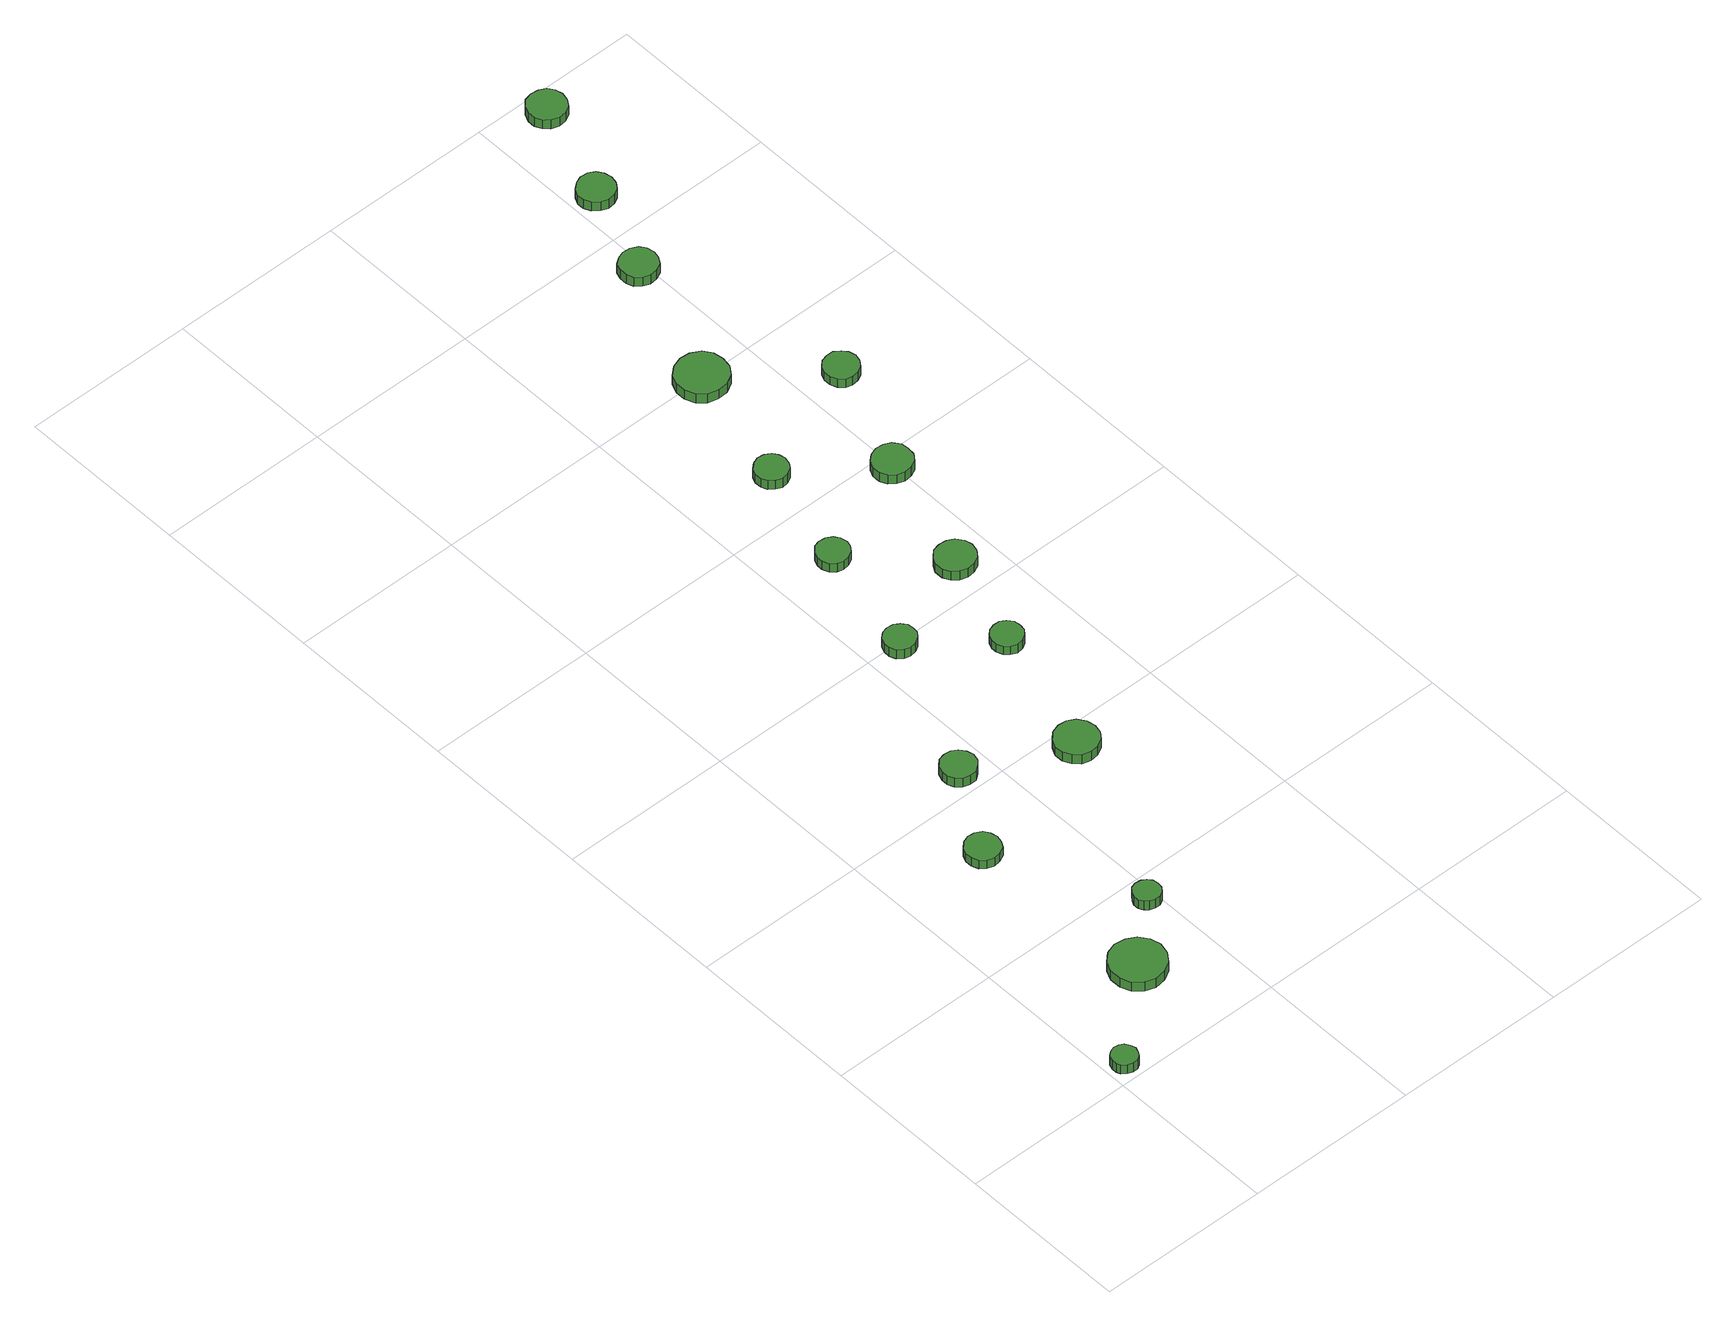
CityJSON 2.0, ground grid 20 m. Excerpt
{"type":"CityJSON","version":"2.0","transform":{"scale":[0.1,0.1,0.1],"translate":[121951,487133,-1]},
"CityObjects":{
"tree1":{"type":"SolitaryVegetationObject","attributes":{"function":"something"},"geometry":[{"type":"MultiSurface","lod":"1","boundaries":[[[0,1,2,3,4,5,6,7,8,9,10,11,12,13,14]],[[15,16,17,18,19,20,21,22,23,24,25,26,27,28,29]],[[0,29,28,1]],[[1,28,27,2]],[[2,27,26,3]],[[3,26,25,4]],[[4,25,24,5]],[[5,24,23,6]],[[6,23,22,7]],[[7,22,21,8]],[[8,21,20,9]],[[9,20,19,10]],[[10,19,18,11]],[[11,18,17,12]],[[12,17,16,13]],[[13,16,15,14]],[[14,15,29,0]]]}]},
"tree2":{"type":"SolitaryVegetationObject","attributes":{"function":"something"},"geometry":[{"type":"MultiSurface","lod":"1","boundaries":[[[30,31,32,33,34,35,36,37,38,39,40,41,42,43,44]],[[45,46,47,48,49,50,51,52,53,54,55,56,57,58,59]],[[30,59,58,31]],[[31,58,57,32]],[[32,57,56,33]],[[33,56,55,34]],[[34,55,54,35]],[[35,54,53,36]],[[36,53,52,37]],[[37,52,51,38]],[[38,51,50,39]],[[39,50,49,40]],[[40,49,48,41]],[[41,48,47,42]],[[42,47,46,43]],[[43,46,45,44]],[[44,45,59,30]]]}]},
"tree3":{"type":"SolitaryVegetationObject","attributes":{"function":"something"},"geometry":[{"type":"MultiSurface","lod":"1","boundaries":[[[60,61,62,63,64,65,66,67,68,69,70,71,72,73,74]],[[75,76,77,78,79,80,81,82,83,84,85,86,87,88,89]],[[60,89,88,61]],[[61,88,87,62]],[[62,87,86,63]],[[63,86,85,64]],[[64,85,84,65]],[[65,84,83,66]],[[66,83,82,67]],[[67,82,81,68]],[[68,81,80,69]],[[69,80,79,70]],[[70,79,78,71]],[[71,78,77,72]],[[72,77,76,73]],[[73,76,75,74]],[[74,75,89,60]]]}]},
"tree4":{"type":"SolitaryVegetationObject","attributes":{"function":"something"},"geometry":[{"type":"MultiSurface","lod":"1","boundaries":[[[90,91,92,93,94,95,96,97,98,99,100,101,102,103,104]],[[105,106,107,108,109,110,111,112,113,114,115,116,117,118,119]],[[90,119,118,91]],[[91,118,117,92]],[[92,117,116,93]],[[93,116,115,94]],[[94,115,114,95]],[[95,114,113,96]],[[96,113,112,97]],[[97,112,111,98]],[[98,111,110,99]],[[99,110,109,100]],[[100,109,108,101]],[[101,108,107,102]],[[102,107,106,103]],[[103,106,105,104]],[[104,105,119,90]]]}]},
"tree5":{"type":"SolitaryVegetationObject","attributes":{"function":"something"},"geometry":[{"type":"MultiSurface","lod":"1","boundaries":[[[120,121,122,123,124,125,126,127,128,129,130,131,132,133,134]],[[135,136,137,138,139,140,141,142,143,144,145,146,147,148,149]],[[120,149,148,121]],[[121,148,147,122]],[[122,147,146,123]],[[123,146,145,124]],[[124,145,144,125]],[[125,144,143,126]],[[126,143,142,127]],[[127,142,141,128]],[[128,141,140,129]],[[129,140,139,130]],[[130,139,138,131]],[[131,138,137,132]],[[132,137,136,133]],[[133,136,135,134]],[[134,135,149,120]]]}]},
"tree6":{"type":"SolitaryVegetationObject","attributes":{"function":"something"},"geometry":[{"type":"MultiSurface","lod":"1","boundaries":[[[150,151,152,153,154,155,156,157,158,159,160,161,162,163,164]],[[165,166,167,168,169,170,171,172,173,174,175,176,177,178,179]],[[150,179,178,151]],[[151,178,177,152]],[[152,177,176,153]],[[153,176,175,154]],[[154,175,174,155]],[[155,174,173,156]],[[156,173,172,157]],[[157,172,171,158]],[[158,171,170,159]],[[159,170,169,160]],[[160,169,168,161]],[[161,168,167,162]],[[162,167,166,163]],[[163,166,165,164]],[[164,165,179,150]]]}]},
"tree7":{"type":"SolitaryVegetationObject","attributes":{"function":"something"},"geometry":[{"type":"MultiSurface","lod":"1","boundaries":[[[180,181,182,183,184,185,186,187,188,189,190,191,192,193,194]],[[195,196,197,198,199,200,201,202,203,204,205,206,207,208,209]],[[180,209,208,181]],[[181,208,207,182]],[[182,207,206,183]],[[183,206,205,184]],[[184,205,204,185]],[[185,204,203,186]],[[186,203,202,187]],[[187,202,201,188]],[[188,201,200,189]],[[189,200,199,190]],[[190,199,198,191]],[[191,198,197,192]],[[192,197,196,193]],[[193,196,195,194]],[[194,195,209,180]]]}]},
"tree8":{"type":"SolitaryVegetationObject","attributes":{"function":"something"},"geometry":[{"type":"MultiSurface","lod":"1","boundaries":[[[210,211,212,213,214,215,216,217,218,219,220,221,222,223,224]],[[225,226,227,228,229,230,231,232,233,234,235,236,237,238,239]],[[210,239,238,211]],[[211,238,237,212]],[[212,237,236,213]],[[213,236,235,214]],[[214,235,234,215]],[[215,234,233,216]],[[216,233,232,217]],[[217,232,231,218]],[[218,231,230,219]],[[219,230,229,220]],[[220,229,228,221]],[[221,228,227,222]],[[222,227,226,223]],[[223,226,225,224]],[[224,225,239,210]]]}]},
"tree9":{"type":"SolitaryVegetationObject","attributes":{"function":"something"},"geometry":[{"type":"MultiSurface","lod":"1","boundaries":[[[240,241,242,243,244,245,246,247,248,249,250,251,252,253,254]],[[255,256,257,258,259,260,261,262,263,264,265,266,267,268,269]],[[240,269,268,241]],[[241,268,267,242]],[[242,267,266,243]],[[243,266,265,244]],[[244,265,264,245]],[[245,264,263,246]],[[246,263,262,247]],[[247,262,261,248]],[[248,261,260,249]],[[249,260,259,250]],[[250,259,258,251]],[[251,258,257,252]],[[252,257,256,253]],[[253,256,255,254]],[[254,255,269,240]]]}]},
"tree10":{"type":"SolitaryVegetationObject","attributes":{"function":"something"},"geometry":[{"type":"MultiSurface","lod":"1","boundaries":[[[270,271,272,273,274,275,276,277,278,279,280,281,282,283,284]],[[285,286,287,288,289,290,291,292,293,294,295,296,297,298,299]],[[270,299,298,271]],[[271,298,297,272]],[[272,297,296,273]],[[273,296,295,274]],[[274,295,294,275]],[[275,294,293,276]],[[276,293,292,277]],[[277,292,291,278]],[[278,291,290,279]],[[279,290,289,280]],[[280,289,288,281]],[[281,288,287,282]],[[282,287,286,283]],[[283,286,285,284]],[[284,285,299,270]]]}]},
"tree11":{"type":"SolitaryVegetationObject","attributes":{"function":"something"},"geometry":[{"type":"MultiSurface","lod":"1","boundaries":[[[300,301,302,303,304,305,306,307,308,309,310,311,312,313,314]],[[315,316,317,318,319,320,321,322,323,324,325,326,327,328,329]],[[300,329,328,301]],[[301,328,327,302]],[[302,327,326,303]],[[303,326,325,304]],[[304,325,324,305]],[[305,324,323,306]],[[306,323,322,307]],[[307,322,321,308]],[[308,321,320,309]],[[309,320,319,310]],[[310,319,318,311]],[[311,318,317,312]],[[312,317,316,313]],[[313,316,315,314]],[[314,315,329,300]]]}]},
"tree12":{"type":"SolitaryVegetationObject","attributes":{"function":"something"},"geometry":[{"type":"MultiSurface","lod":"1","boundaries":[[[330,331,332,333,334,335,336,337,338,339,340,341,342,343,344]],[[345,346,347,348,349,350,351,352,353,354,355,356,357,358,359]],[[330,359,358,331]],[[331,358,357,332]],[[332,357,356,333]],[[333,356,355,334]],[[334,355,354,335]],[[335,354,353,336]],[[336,353,352,337]],[[337,352,351,338]],[[338,351,350,339]],[[339,350,349,340]],[[340,349,348,341]],[[341,348,347,342]],[[342,347,346,343]],[[343,346,345,344]],[[344,345,359,330]]]}]},
"tree13":{"type":"SolitaryVegetationObject","attributes":{"function":"something"},"geometry":[{"type":"MultiSurface","lod":"1","boundaries":[[[360,361,362,363,364,365,366,367,368,369,370,371,372,373,374]],[[375,376,377,378,379,380,381,382,383,384,385,386,387,388,389]],[[360,389,388,361]],[[361,388,387,362]],[[362,387,386,363]],[[363,386,385,364]],[[364,385,384,365]],[[365,384,383,366]],[[366,383,382,367]],[[367,382,381,368]],[[368,381,380,369]],[[369,380,379,370]],[[370,379,378,371]],[[371,378,377,372]],[[372,377,376,373]],[[373,376,375,374]],[[374,375,389,360]]]}]},
"tree14":{"type":"SolitaryVegetationObject","attributes":{"function":"something"},"geometry":[{"type":"MultiSurface","lod":"1","boundaries":[[[390,391,392,393,394,395,396,397,398,399,400,401,402,403,404]],[[405,406,407,408,409,410,411,412,413,414,415,416,417,418,419]],[[390,419,418,391]],[[391,418,417,392]],[[392,417,416,393]],[[393,416,415,394]],[[394,415,414,395]],[[395,414,413,396]],[[396,413,412,397]],[[397,412,411,398]],[[398,411,410,399]],[[399,410,409,400]],[[400,409,408,401]],[[401,408,407,402]],[[402,407,406,403]],[[403,406,405,404]],[[404,405,419,390]]]}]},
"tree15":{"type":"SolitaryVegetationObject","attributes":{"function":"something"},"geometry":[{"type":"MultiSurface","lod":"1","boundaries":[[[420,421,422,423,424,425,426,427,428,429,430,431,432,433,434]],[[435,436,437,438,439,440,441,442,443,444,445,446,447,448,449]],[[420,449,448,421]],[[421,448,447,422]],[[422,447,446,423]],[[423,446,445,424]],[[424,445,444,425]],[[425,444,443,426]],[[426,443,442,427]],[[427,442,441,428]],[[428,441,440,429]],[[429,440,439,430]],[[430,439,438,431]],[[431,438,437,432]],[[432,437,436,433]],[[433,436,435,434]],[[434,435,449,420]]]}]},
"tree16":{"type":"SolitaryVegetationObject","attributes":{"function":"something"},"geometry":[{"type":"MultiSurface","lod":"1","boundaries":[[[450,451,452,453,454,455,456,457,458,459,460,461,462,463,464]],[[465,466,467,468,469,470,471,472,473,474,475,476,477,478,479]],[[450,479,478,451]],[[451,478,477,452]],[[452,477,476,453]],[[453,476,475,454]],[[454,475,474,455]],[[455,474,473,456]],[[456,473,472,457]],[[457,472,471,458]],[[458,471,470,459]],[[459,470,469,460]],[[460,469,468,461]],[[461,468,467,462]],[[462,467,466,463]],[[463,466,465,464]],[[464,465,479,450]]]}]},
"tree17":{"type":"SolitaryVegetationObject","attributes":{"function":"something"},"geometry":[{"type":"MultiSurface","lod":"1","boundaries":[[[480,481,482,483,484,485,486,487,488,489,490,491,492,493,494]],[[495,496,497,498,499,500,501,502,503,504,505,506,507,508,509]],[[480,509,508,481]],[[481,508,507,482]],[[482,507,506,483]],[[483,506,505,484]],[[484,505,504,485]],[[485,504,503,486]],[[486,503,502,487]],[[487,502,501,488]],[[488,501,500,489]],[[489,500,499,490]],[[490,499,498,491]],[[491,498,497,492]],[[492,497,496,493]],[[493,496,495,494]],[[494,495,509,480]]]}]}
},
"vertices":[
[35,20,25],[33,26,25],[30,31,25],[25,34,25],[19,35,25],[13,33,25],[8,29,25],[6,23,25],[6,17,25],[8,12,25],[13,8,25],[19,6,25],[25,6,25],[30,9,25],[33,14,25],[33,14,12],[30,9,12],[25,6,12],[19,6,12],[13,8,12],[8,12,12],[6,17,12],[6,23,12],[8,29,12],[13,33,12],[19,35,12],[25,34,12],[30,31,12],[33,26,12],[35,20,12],
[149,108,25],[146,120,25],[138,131,25],[127,137,25],[114,139,25],[102,135,25],[92,126,25],[87,114,25],[87,101,25],[92,89,25],[102,80,25],[114,76,25],[127,78,25],[138,84,25],[146,95,25],[146,95,12],[138,84,12],[127,78,12],[114,76,12],[102,80,12],[92,89,12],[87,101,12],[87,114,12],[92,126,12],[102,135,12],[114,139,12],[127,137,12],[138,131,12],[146,120,12],[149,108,12],
[127,327,25],[125,335,25],[121,342,25],[113,346,25],[105,347,25],[97,344,25],[91,338,25],[88,331,25],[88,323,25],[91,315,25],[97,310,25],[105,307,25],[113,308,25],[121,312,25],[125,319,25],[125,319,13],[121,312,13],[113,308,13],[105,307,13],[97,310,13],[91,315,13],[88,323,13],[88,331,13],[91,338,13],[97,344,13],[105,347,13],[113,346,13],[121,342,13],[125,335,13],[127,327,13],
[203,172,25],[202,178,25],[198,183,25],[193,186,25],[186,187,25],[180,185,25],[176,180,25],[173,175,25],[173,168,25],[176,163,25],[180,159,25],[186,157,25],[193,157,25],[198,160,25],[202,165,25],[202,165,12],[198,160,12],[193,157,12],[186,157,12],[180,159,12],[176,163,12],[173,168,12],[173,175,12],[176,180,12],[180,185,12],[186,187,12],[193,186,12],[198,183,12],[202,178,12],[203,172,12],
[183,424,28],[181,432,28],[176,439,28],[169,443,28],[161,444,28],[153,442,28],[147,436,28],[144,428,28],[144,420,28],[147,413,28],[153,407,28],[161,405,28],[169,405,28],[176,410,28],[181,416,28],[181,416,15],[176,410,15],[169,405,15],[161,405,15],[153,407,15],[147,413,15],[144,420,15],[144,428,15],[147,436,15],[153,442,15],[161,444,15],[169,443,15],[176,439,15],[181,432,15],[183,424,15],
[299,371,29],[297,381,29],[291,390,29],[282,395,29],[272,396,29],[262,393,29],[255,386,29],[250,376,29],[250,366,29],[255,357,29],[262,350,29],[272,347,29],[282,348,29],[291,353,29],[297,361,29],[297,361,16],[291,353,16],[282,348,16],[272,347,16],[262,350,16],[255,357,16],[250,366,16],[250,376,16],[255,386,16],[262,393,16],[272,396,16],[282,395,16],[291,390,16],[297,381,16],[299,371,16],
[255,593,28],[254,600,28],[249,606,28],[243,610,28],[235,611,28],[228,609,28],[222,604,28],[219,597,28],[219,589,28],[222,582,28],[228,577,28],[235,575,28],[243,576,28],[249,580,28],[254,586,28],[254,586,15],[249,580,15],[243,576,15],[235,575,15],[228,577,15],[222,582,15],[219,589,15],[219,597,15],[222,604,15],[228,609,15],[235,611,15],[243,610,15],[249,606,15],[254,600,15],[255,593,15],
[336,523,29],[335,531,29],[330,537,29],[324,541,29],[316,541,29],[309,539,29],[304,534,29],[301,527,29],[301,520,29],[304,513,29],[309,508,29],[316,505,29],[324,506,29],[330,510,29],[335,516,29],[335,516,17],[330,510,17],[324,506,17],[316,505,17],[309,508,17],[304,513,17],[301,520,17],[301,527,17],[304,534,17],[309,539,17],[316,541,17],[324,541,17],[330,537,17],[335,531,17],[336,523,17],
[288,728,24],[286,736,24],[282,742,24],[275,746,24],[267,747,24],[260,745,24],[254,739,24],[251,732,24],[251,725,24],[254,717,24],[260,712,24],[267,710,24],[275,711,24],[282,715,24],[286,721,24],[286,721,12],[282,715,12],[275,711,12],[267,710,12],[260,712,12],[254,717,12],[251,725,12],[251,732,12],[254,739,12],[260,745,12],[267,747,12],[275,746,12],[282,742,12],[286,736,12],[288,728,12],
[378,641,24],[376,650,24],[370,658,24],[362,662,24],[353,663,24],[344,661,24],[337,654,24],[333,646,24],[333,636,24],[337,628,24],[344,622,24],[353,619,24],[362,620,24],[370,624,24],[376,632,24],[376,632,11],[370,624,11],[362,620,11],[353,619,11],[344,622,11],[337,628,11],[333,636,11],[333,646,11],[337,654,11],[344,661,11],[353,663,11],[362,662,11],[370,658,11],[376,650,11],[378,641,11],
[319,854,24],[317,862,24],[313,868,24],[306,872,24],[298,873,24],[291,870,24],[285,865,24],[282,858,24],[282,850,24],[285,843,24],[291,838,24],[298,835,24],[306,836,24],[313,840,24],[317,846,24],[317,846,11],[313,840,11],[306,836,11],[298,835,11],[291,838,11],[285,843,11],[282,850,11],[282,858,11],[285,865,11],[291,870,11],[298,873,11],[306,872,11],[313,868,11],[317,862,11],[319,854,11],
[360,992,31],[358,1004,31],[351,1014,31],[340,1020,31],[328,1021,31],[316,1017,31],[307,1009,31],[302,998,31],[302,986,31],[307,974,31],[316,966,31],[328,963,31],[340,964,31],[351,970,31],[358,980,31],[358,980,18],[351,970,18],[340,964,18],[328,963,18],[316,966,18],[307,974,18],[302,986,18],[302,998,18],[307,1009,18],[316,1017,18],[328,1021,18],[340,1020,18],[351,1014,18],[358,1004,18],[360,992,18],
[419,781,24],[418,790,24],[412,798,24],[404,802,24],[395,803,24],[386,800,24],[379,794,24],[375,786,24],[375,776,24],[379,768,24],[386,762,24],[395,759,24],[404,760,24],[412,764,24],[418,772,24],[418,772,11],[412,764,11],[404,760,11],[395,759,11],[386,762,11],[379,768,11],[375,776,11],[375,786,11],[379,794,11],[386,800,11],[395,803,11],[404,802,11],[412,798,11],[418,790,11],[419,781,11],
[464,909,27],[462,917,27],[457,923,27],[450,928,27],[442,928,27],[434,926,27],[428,920,27],[425,913,27],[425,905,27],[428,897,27],[434,891,27],[442,889,27],[450,890,27],[457,894,27],[462,901,27],[462,901,15],[457,894,15],[450,890,15],[442,889,15],[434,891,15],[428,897,15],[425,905,15],[425,913,15],[428,920,15],[434,926,15],[442,928,15],[450,928,15],[457,923,15],[462,917,15],[464,909,15],
[408,1147,30],[406,1156,30],[401,1163,30],[393,1167,30],[384,1168,30],[376,1165,30],[369,1160,30],[366,1152,30],[366,1143,30],[369,1135,30],[376,1129,30],[384,1126,30],[393,1127,30],[401,1131,30],[406,1139,30],[406,1139,17],[401,1131,17],[393,1127,17],[384,1126,17],[376,1129,17],[369,1135,17],[366,1143,17],[366,1152,17],[369,1160,17],[376,1165,17],[384,1168,17],[393,1167,17],[401,1163,17],[406,1156,17],[408,1147,17],
[449,1256,24],[447,1265,24],[442,1272,24],[435,1276,24],[426,1277,24],[418,1274,24],[411,1268,24],[407,1260,24],[407,1252,24],[411,1244,24],[418,1238,24],[426,1235,24],[435,1236,24],[442,1240,24],[447,1247,24],[447,1247,11],[442,1240,11],[435,1236,11],[426,1235,11],[418,1238,11],[411,1244,11],[407,1252,11],[407,1260,11],[411,1268,11],[418,1274,11],[426,1277,11],[435,1276,11],[442,1272,11],[447,1265,11],[449,1256,11],
[490,1374,23],[488,1383,23],[483,1390,23],[475,1394,23],[466,1395,23],[457,1393,23],[451,1387,23],[447,1378,23],[447,1369,23],[451,1361,23],[457,1355,23],[466,1352,23],[475,1353,23],[483,1357,23],[488,1365,23],[488,1365,10],[483,1357,10],[475,1353,10],[466,1352,10],[457,1355,10],[451,1361,10],[447,1369,10],[447,1378,10],[451,1387,10],[457,1393,10],[466,1395,10],[475,1394,10],[483,1390,10],[488,1383,10],[490,1374,10]
]}
